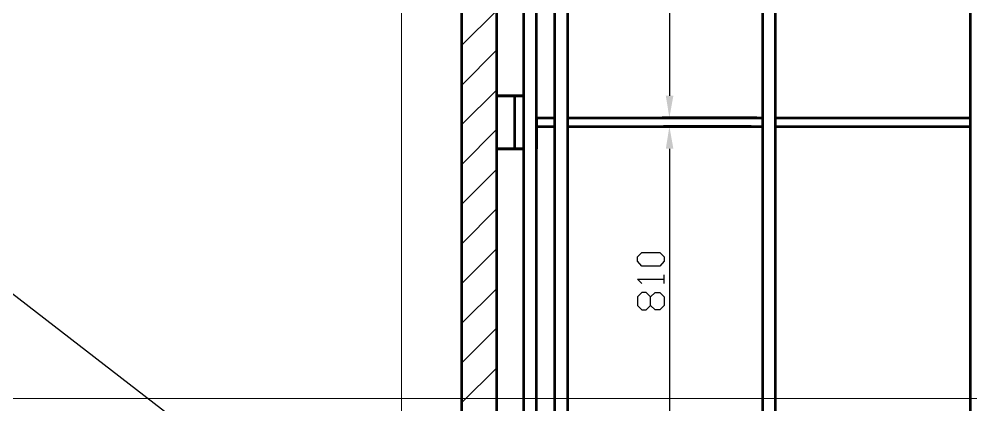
# Model space of a CAD drawing. Header units: millimetres. Extents: x 0 to 841, y 0 to 1189.
# Drawn here: x 127.6 to 228.6, y 474.9 to 515.9 of the extents above; entities that cross this region are included whole.
import ezdxf

# ---------------------------------------------------------------- set-up
doc = ezdxf.new("R2010")
doc.units = ezdxf.units.MM
doc.layers.add('C00-00-00', color=7, linetype='Continuous')
doc.layers.add('CBF-BF-BF', color=7, linetype='Continuous', true_color=0xbfbfbf)

msp = doc.modelspace()

# ---------------------------------------------------------------- hatches: boundary and pattern name
at = {"layer": 'C00-00-00'}
h = msp.add_hatch(color=256, dxfattribs=at)
h.dxf.hatch_style = 2
h.paths.add_polyline_path([(196.257333, 507.729772), (197.061667, 507.729772), (196.638333, 505.401439)])
h = msp.add_hatch(color=256, dxfattribs=at)
h.dxf.hatch_style = 2
h.paths.add_polyline_path([(196.257333, 502.099439), (197.061667, 502.099439), (196.638333, 504.470106)])

# ---------------------------------------------------------------- linework, layer by layer
at = {"layer": 'C00-00-00', "lineweight": 53}
for points in [[(182.541333, 456.589694), (182.541333, 488.509028), (182.541333, 520.428361), (182.541333, 552.305361), (182.541333, 584.224694), (182.541333, 616.144028)], [(182.541333, 437.836028), (182.541333, 444.397694), (182.541333, 456.589694), (182.541333, 491.303028), (182.541333, 526.058694), (182.541333, 560.772028), (182.541333, 595.485361)], [(182.541333, 505.400028), (182.541333, 539.182028), (184.446333, 539.182028)], [(182.541333, 471.618028), (182.541333, 505.400028), (184.446333, 505.400028)], [(182.541333, 505.400028), (182.541333, 504.468694), (184.446333, 504.468694)], [(182.541333, 504.468694), (182.541333, 502.098028)]]:
    msp.add_lwpolyline(points, dxfattribs=at)
at = {"layer": 'C00-00-00', "lineweight": 25}
for points in [[(166.920333, 455.743028), (79.502, 523.391694), (66.378667, 523.391694)], [(193.717333, 487.789361), (193.251667, 488.255028), (196.088, 488.255028)], [(196.088, 487.789361), (196.088, 488.720694)], [(196.088, 485.461028), (195.622333, 484.995361), (195.114333, 484.995361), (194.648667, 485.461028), (194.648667, 486.392361), (194.183, 486.858028), (193.717333, 486.858028), (193.251667, 486.392361), (193.251667, 485.461028), (193.717333, 484.995361), (194.183, 484.995361), (194.648667, 485.461028)], [(194.648667, 486.392361), (195.114333, 486.858028), (195.622333, 486.858028), (196.088, 486.392361), (196.088, 485.461028)]]:
    msp.add_lwpolyline(points, dxfattribs=at)
at = {"layer": 'C00-00-00', "lineweight": 53}
for points in [[(181.144333, 507.728361), (178.308, 507.728361)], [(181.144333, 502.098028), (178.308, 502.098028)]]:
    msp.add_lwpolyline(points, close=True, dxfattribs=at)
at = {"layer": 'C00-00-00', "lineweight": 25}
msp.add_lwpolyline([(196.088, 490.160028), (195.622333, 489.652028), (193.717333, 489.652028), (193.251667, 490.160028), (193.251667, 490.625694), (193.717333, 491.091361), (195.622333, 491.091361), (196.088, 490.625694)], close=True, dxfattribs=at)
at = {"layer": 'C00-00-00', "lineweight": 53}
for points in [[(181.144333, 650.857361), (181.144333, 650.857361), (181.144333, 437.836028), (181.144333, 437.836028)], [(182.541333, 437.836028), (182.541333, 437.836028), (182.541333, 650.857361), (182.541333, 650.857361)], [(184.446333, 650.857361), (184.446333, 650.857361), (184.446333, 406.848028), (184.446333, 406.848028)], [(185.843333, 406.848028), (185.843333, 406.848028), (185.843333, 650.857361), (185.843333, 650.857361)], [(228.557667, 650.857361), (228.557667, 650.857361), (228.557667, 405.916694), (228.557667, 405.916694)], [(206.502, 648.613694), (206.502, 648.613694), (206.502, 421.876361), (206.502, 421.876361)], [(207.899, 421.876361), (207.899, 421.876361), (207.899, 648.613694), (207.899, 648.613694)], [(174.582667, 631.045361), (174.582667, 631.045361), (174.582667, 450.112694), (174.582667, 450.112694)], [(178.308, 437.836028), (178.308, 437.836028), (178.308, 546.632694), (178.308, 546.632694)], [(180.213, 507.728361), (180.213, 507.728361), (180.213, 502.098028), (180.213, 502.098028)], [(182.541333, 505.400028), (182.541333, 505.400028), (182.541333, 507.728361), (182.541333, 507.728361)], [(185.843333, 505.400028), (185.843333, 505.400028), (206.502, 505.400028), (206.502, 505.400028)], [(205.909333, 505.400028), (205.909333, 505.400028), (195.876333, 505.400028), (195.876333, 505.400028)], [(207.899, 505.400028), (207.899, 505.400028), (228.557667, 505.400028), (228.557667, 505.400028)], [(185.843333, 504.468694), (185.843333, 504.468694), (206.502, 504.468694), (206.502, 504.468694)], [(205.316667, 504.468694), (205.316667, 504.468694), (196.003333, 504.468694), (196.003333, 504.468694)], [(207.899, 504.468694), (207.899, 504.468694), (228.557667, 504.468694), (228.557667, 504.468694)]]:
    msp.add_open_spline(points, degree=3, dxfattribs=at)
at = {"layer": 'C00-00-00', "lineweight": 25}
for points in [[(196.638333, 535.880028), (196.638333, 535.880028), (196.638333, 507.728361), (196.638333, 507.728361)], [(174.582667, 513.062361), (174.582667, 513.062361), (178.308, 516.787694), (178.308, 516.787694)], [(174.582667, 508.829028), (174.582667, 508.829028), (178.308, 512.596694), (178.308, 512.596694)], [(174.582667, 504.638028), (174.582667, 504.638028), (178.308, 508.363361), (178.308, 508.363361)], [(205.316667, 505.400028), (205.316667, 505.400028), (195.495333, 505.400028), (195.495333, 505.400028)], [(174.582667, 500.404694), (174.582667, 500.404694), (178.308, 504.172361), (178.308, 504.172361)], [(204.724, 504.468694), (204.724, 504.468694), (195.495333, 504.468694), (195.495333, 504.468694)], [(196.638333, 502.098028), (196.638333, 502.098028), (196.638333, 473.946361), (196.638333, 473.946361)], [(174.582667, 496.171361), (174.582667, 496.171361), (178.308, 499.939028), (178.308, 499.939028)], [(174.582667, 491.980361), (174.582667, 491.980361), (178.308, 495.748028), (178.308, 495.748028)], [(174.582667, 487.747028), (174.582667, 487.747028), (178.308, 491.514694), (178.308, 491.514694)], [(174.582667, 483.556028), (174.582667, 483.556028), (178.308, 487.281361), (178.308, 487.281361)], [(174.582667, 479.322694), (174.582667, 479.322694), (178.308, 483.090361), (178.308, 483.090361)], [(174.582667, 475.131694), (174.582667, 475.131694), (178.308, 478.857028), (178.308, 478.857028)]]:
    msp.add_open_spline(points, degree=3, dxfattribs=at)
at = {"layer": 'CBF-BF-BF', "lineweight": 9}
for points in [[(168.2, 0), (168.2, 1189.000035)], [(841.000001, 475.600014), (0, 475.600014)]]:
    msp.add_lwpolyline(points, dxfattribs=at)

doc.saveas('drawing.dxf')
